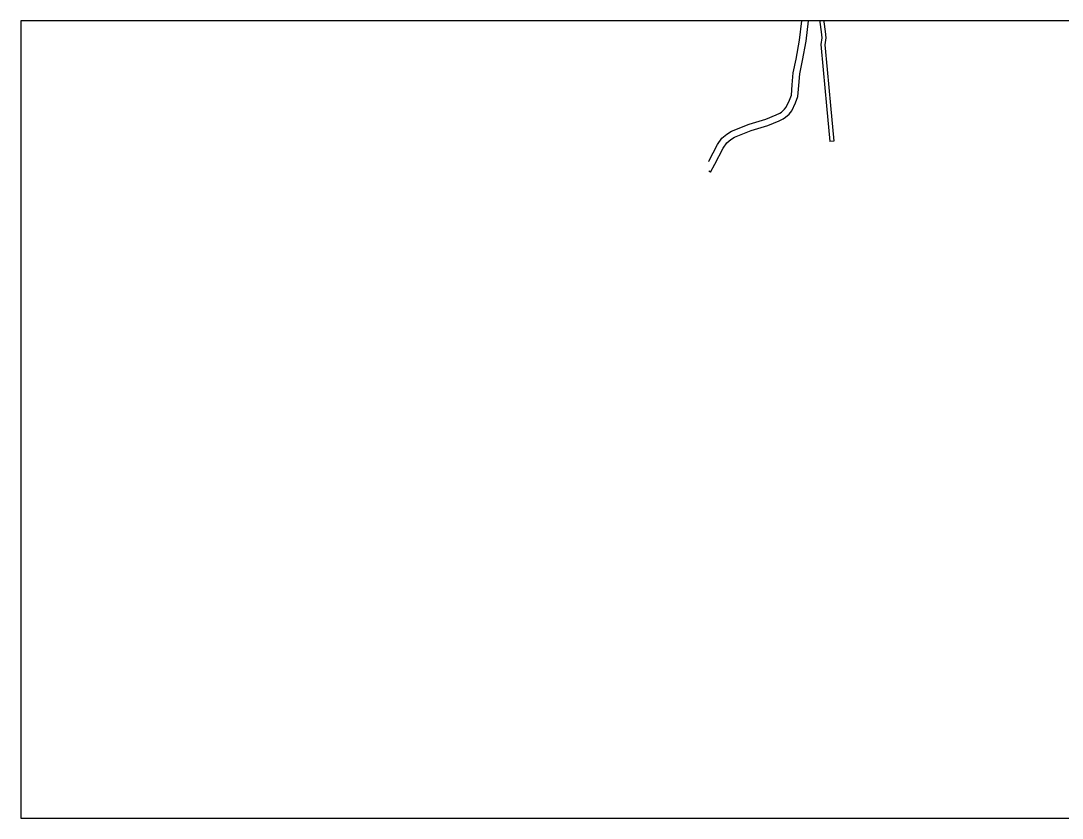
# Model space of a CAD drawing. Header units: metres. Extents: x -28000 to -24000, y -108000 to -105000.
# Drawn here: x -28000 to -27216, y -105600 to -105000 of the extents above; entities that cross this region are included whole.
import ezdxf

# ---------------------------------------------------------------- set-up
doc = ezdxf.new("R2010")
doc.units = ezdxf.units.M
doc.header["$LTSCALE"] = 2.5
doc.layers.add('図郭', color=7, linetype='Continuous')
doc.layers.add('道路', color=7, linetype='Continuous')

msp = doc.modelspace()

# ---------------------------------------------------------------- linework, layer by layer
at = {"layer": '図郭'}
msp.add_lwpolyline([(-28000, -105600), (-27200, -105600), (-27200, -105000), (-28000, -105000)], close=True, dxfattribs=at)
at = {"layer": '道路'}
for points in [[(-27482.11, -105105.78), (-27481.95, -105105.49), (-27475.51, -105093.14), (-27472.24, -105088.4), (-27468.48, -105085.17), (-27464.84, -105082.94), (-27451.7, -105077.87), (-27439.19, -105073.93), (-27431.31, -105070.84), (-27428.66, -105069.45), (-27427.42, -105068.61), (-27425.02, -105066.41), (-27423.78, -105064.87), (-27421.38, -105059.76), (-27419.86, -105055.89), (-27419.19, -105048.14), (-27418.52, -105039.14), (-27416.35, -105028.9), (-27413.65, -105014.66), (-27411.97, -105000)], [(-27480.68, -105113.8), (-27477.53, -105107.82), (-27471.22, -105095.73), (-27468.49, -105091.77), (-27465.52, -105089.22), (-27462.61, -105087.44), (-27450.05, -105082.59), (-27437.52, -105078.64), (-27429.13, -105075.36), (-27426.18, -105073.83), (-27424.33, -105072.6), (-27421.56, -105070.13), (-27419.61, -105067.76), (-27416.78, -105061.73), (-27414.94, -105057.04), (-27414.21, -105048.54), (-27413.56, -105039.85), (-27411.44, -105029.88), (-27408.7, -105015.41), (-27406.93, -105000)], [(-27398.51, -105000), (-27398.46, -105000.98), (-27397.38, -105008.24), (-27397.03, -105012.74), (-27397.8, -105017.86), (-27395.89, -105036.87), (-27393.53, -105063.95), (-27390.85, -105090.84)], [(-27395.51, -105000), (-27395.47, -105000.68), (-27394.39, -105007.9), (-27394.01, -105012.85), (-27394.78, -105017.94), (-27392.9, -105036.6), (-27390.54, -105063.68), (-27387.86, -105090.54)], [(-27387.86, -105090.54), (-27390.85, -105090.84)], [(-27480.68, -105113.8), (-27482.11, -105113.05)]]:
    msp.add_lwpolyline(points, dxfattribs=at)

doc.saveas('drawing.dxf')
